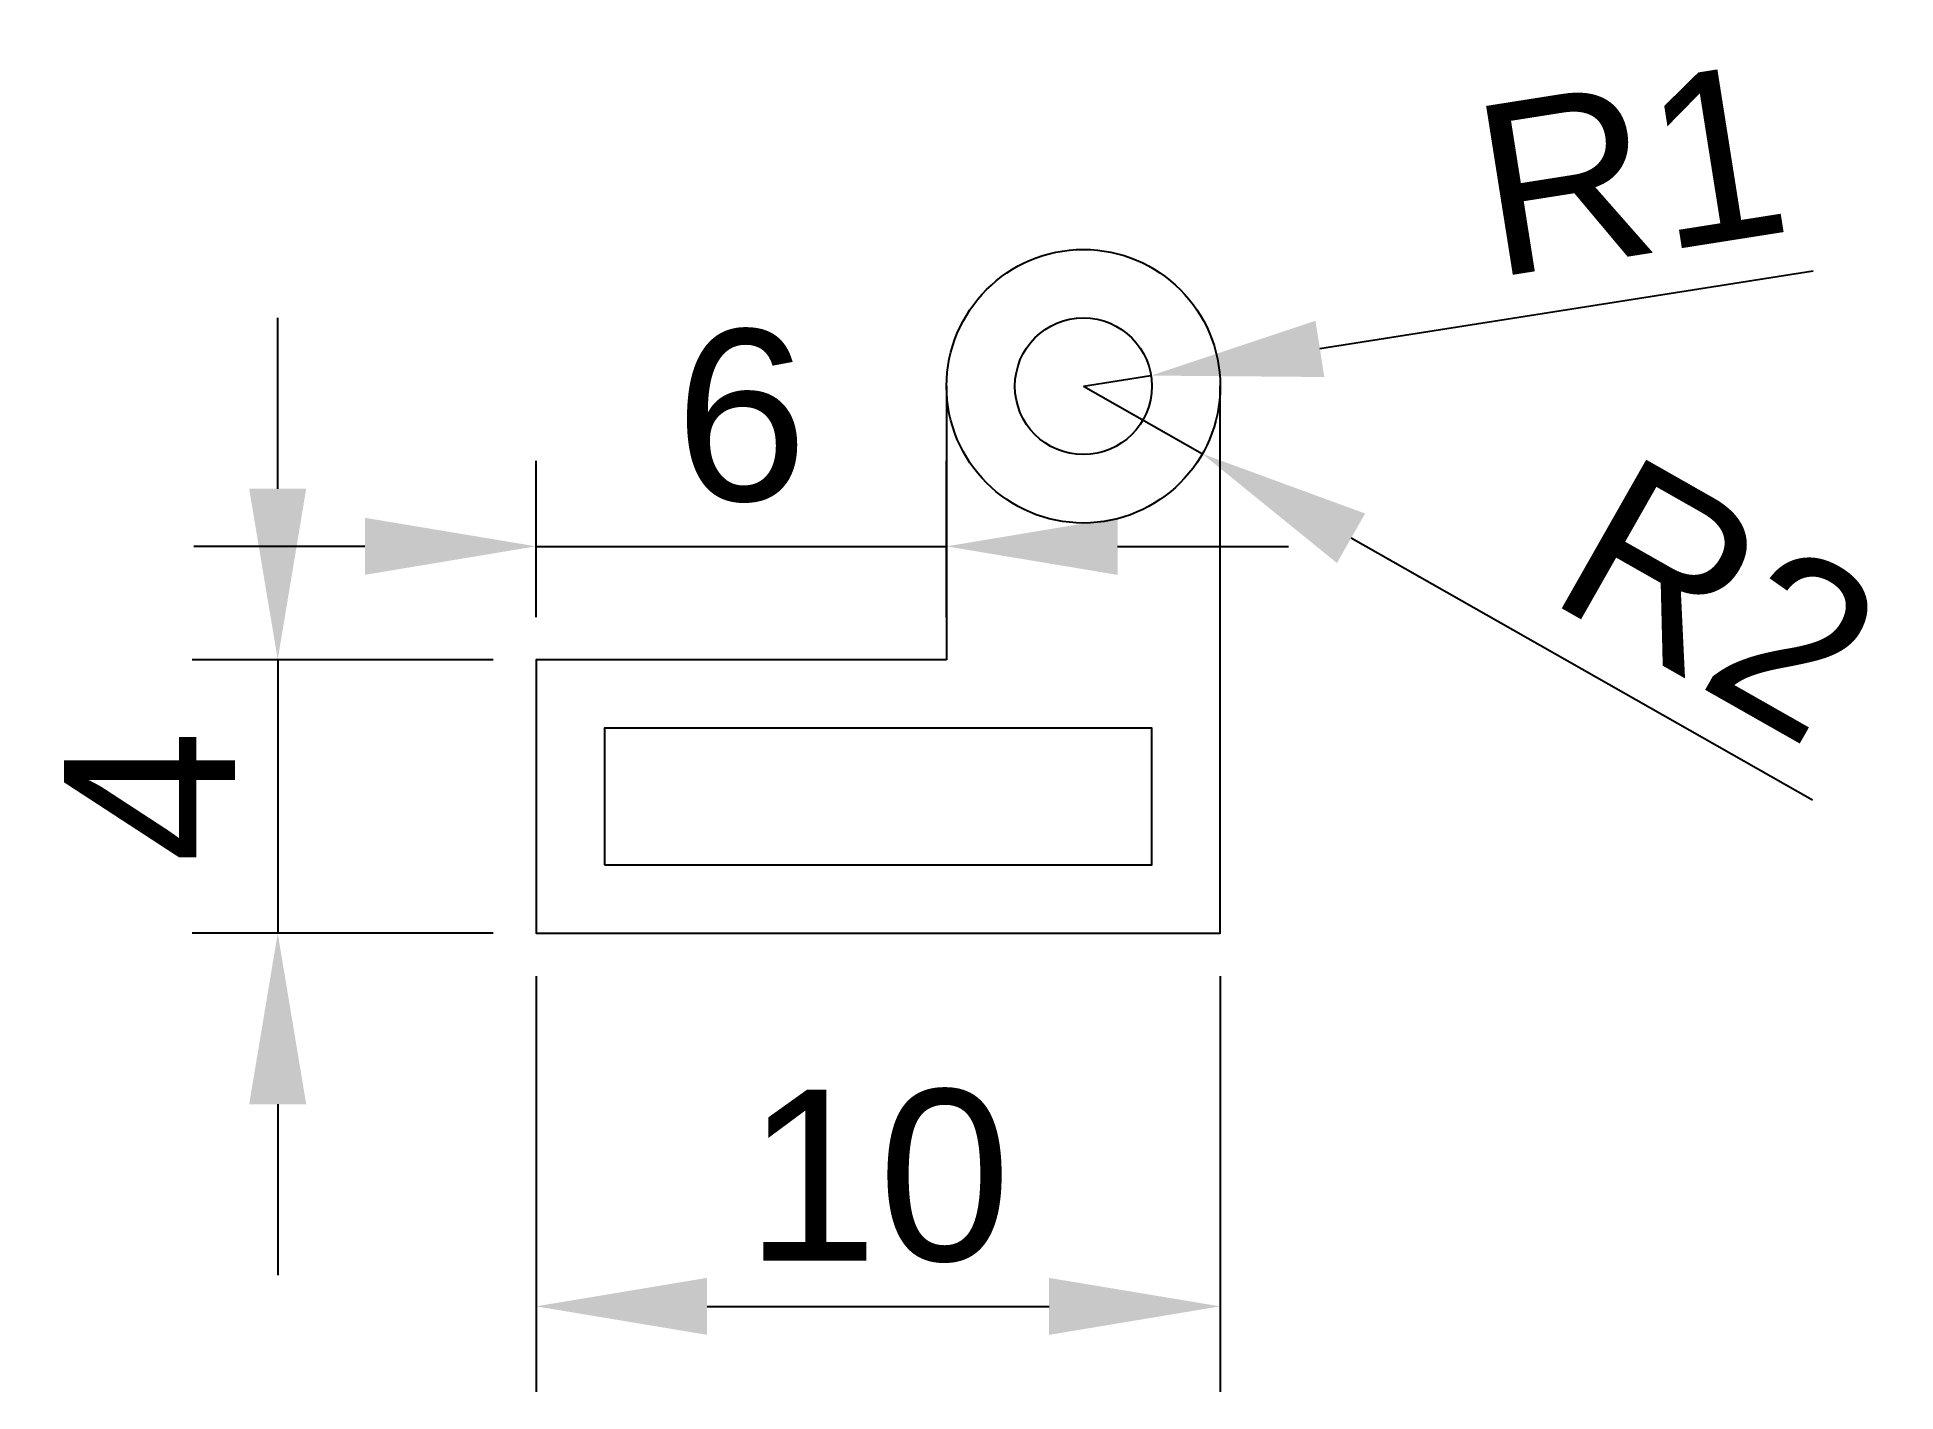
# Model space of a CAD drawing. Header units: millimetres. Extents: x 2982.7 to 3009.9, y 1733.4 to 1753.2.
import ezdxf

# ---------------------------------------------------------------- set-up
doc = ezdxf.new("R2010")
doc.units = ezdxf.units.MM
doc.styles.get("Standard").update_dxf_attribs({"font": 'arial.ttf'})
doc.dimstyles.new('ISO-25', dxfattribs={"dimtxt": 2.5, "dimasz": 2.5, "dimexe": 1.25, "dimexo": 0.625, "dimtad": 1, "dimtxsty": 'Standard', "dimcen": 2.5, "dimadec": 0, "dimazin": 0, "dimtfac": 1, "dimtmove": 0, "dimatfit": 3, "dimfxl": 1, "dimarcsym": 0})

# ---------------------------------------------------------------- blocks, each defined once
blk = doc.blocks.new('*D6')
at = {"color": 0, "lineweight": -2, "transparency": 16777216}
for p, q in [((2990.005, 1739.504), (2990.005, 1733.424)), ((3000.005, 1739.504), (3000.005, 1733.424)), ((2992.505, 1734.674), (2997.505, 1734.674))]:
    blk.add_line(p, q, dxfattribs=at)
at = {"color": 0, "transparency": 16777216}
for points in [[(2992.505, 1735.09), (2992.505, 1734.257), (2990.005, 1734.674)], [(2997.505, 1735.09), (2997.505, 1734.257), (3000.005, 1734.674)]]:
    blk.add_solid(points, dxfattribs=at)
at = {"layer": 'Defpoints', "color": 0, "transparency": 16777216}
for p in [(2990.005, 1740.129), (3000.005, 1740.129), (3000.005, 1734.674)]:
    blk.add_point(p, dxfattribs=at)
at = {"color": 0, "transparency": 16777216, "insert": (2995.005, 1736.575), "char_height": 2.5, "attachment_point": 5}
blk.add_mtext('10', dxfattribs=at)
blk = doc.blocks.new('*D7')
at = {"color": 0, "lineweight": -2, "transparency": 16777216}
for p, q in [((2986.23, 1746.629), (2986.23, 1749.129)), ((2989.38, 1744.129), (2984.98, 1744.129)), ((2986.23, 1744.129), (2986.23, 1740.129)), ((2989.38, 1740.129), (2984.98, 1740.129)), ((2986.23, 1737.629), (2986.23, 1735.129))]:
    blk.add_line(p, q, dxfattribs=at)
at = {"color": 0, "transparency": 16777216}
for points in [[(2985.813, 1746.629), (2986.646, 1746.629), (2986.23, 1744.129)], [(2985.813, 1737.629), (2986.646, 1737.629), (2986.23, 1740.129)]]:
    blk.add_solid(points, dxfattribs=at)
at = {"layer": 'Defpoints', "color": 0, "transparency": 16777216}
for p in [(2990.005, 1744.129), (2986.23, 1740.129), (2990.005, 1740.129)]:
    blk.add_point(p, dxfattribs=at)
at = {"color": 0, "transparency": 16777216, "insert": (2984.355, 1742.129), "char_height": 2.5, "attachment_point": 5, "rotation": 90}
blk.add_mtext('4', dxfattribs=at)
blk = doc.blocks.new('*D8')
at = {"color": 0, "lineweight": -2, "transparency": 16777216}
for p, q in [((2990.005, 1744.754), (2990.005, 1747.038)), ((2996.005, 1744.754), (2996.005, 1747.038)), ((2987.505, 1745.788), (2985.005, 1745.788)), ((2990.005, 1745.788), (2996.005, 1745.788)), ((2998.505, 1745.788), (3001.005, 1745.788))]:
    blk.add_line(p, q, dxfattribs=at)
at = {"color": 0, "transparency": 16777216}
for points in [[(2987.505, 1746.205), (2987.505, 1745.371), (2990.005, 1745.788)], [(2998.505, 1746.205), (2998.505, 1745.371), (2996.005, 1745.788)]]:
    blk.add_solid(points, dxfattribs=at)
at = {"layer": 'Defpoints', "color": 0, "transparency": 16777216}
for p in [(2996.005, 1745.788), (2990.005, 1744.129), (2996.005, 1744.129)]:
    blk.add_point(p, dxfattribs=at)
at = {"color": 0, "transparency": 16777216, "insert": (2993.005, 1747.689), "char_height": 2.5, "attachment_point": 5}
blk.add_mtext('6', dxfattribs=at)
blk = doc.blocks.new('*D9')
at = {"color": 0, "lineweight": -2, "transparency": 16777216}
for p, q in [((3008.671, 1749.814), (3001.462, 1748.675)), ((2998.005, 1748.129), (2998.993, 1748.285))]:
    blk.add_line(p, q, dxfattribs=at)
at = {"color": 0, "transparency": 16777216}
blk.add_solid([(3001.397, 1749.087), (3001.527, 1748.264), (2998.993, 1748.285)], dxfattribs=at)
at = {"layer": 'Defpoints', "color": 0, "transparency": 16777216}
for p in [(2998.005, 1748.129), (2998.993, 1748.285)]:
    blk.add_point(p, dxfattribs=at)
at = {"color": 0, "transparency": 16777216, "insert": (3006.008, 1751.297), "char_height": 2.5, "attachment_point": 5, "rotation": 8.9772}
blk.add_mtext('R1', dxfattribs=at)
blk = doc.blocks.new('*D10')
at = {"color": 0, "lineweight": -2, "transparency": 16777216}
for p, q in [((2998.005, 1748.129), (2999.744, 1747.141)), ((3008.661, 1742.074), (3001.917, 1745.906))]:
    blk.add_line(p, q, dxfattribs=at)
at = {"color": 0, "transparency": 16777216}
blk.add_solid([(3002.123, 1746.268), (3001.711, 1745.544), (2999.744, 1747.141)], dxfattribs=at)
at = {"layer": 'Defpoints', "color": 0, "transparency": 16777216}
for p in [(2998.005, 1748.129), (2999.744, 1747.141)]:
    blk.add_point(p, dxfattribs=at)
at = {"color": 0, "transparency": 16777216, "insert": (3007.305, 1745.007), "char_height": 2.5, "attachment_point": 5, "rotation": 330.3935}
blk.add_mtext('R2', dxfattribs=at)

msp = doc.modelspace()

# ---------------------------------------------------------------- linework, layer by layer
for p, q in [((2996.005, 1748.129), (2996.005, 1744.129)), ((3000.005, 1744.129), (3000.005, 1748.129))]:
    msp.add_line(p, q)
msp.add_lwpolyline([(2996.005, 1744.129), (2990.005, 1744.129), (2990.005, 1740.129), (3000.005, 1740.129), (3000.005, 1744.129)])
msp.add_lwpolyline([(2991.005, 1741.129), (2999.005, 1741.129), (2999.005, 1743.129), (2991.005, 1743.129)], close=True)
for radius in [2, 1]:
    msp.add_circle((2998.005, 1748.129), radius)

# ---------------------------------------------------------------- dimensions: what is measured, and where the dimension line sits
for mpoint, picture, middle in [((2998.993, 1748.285), '*D9', (3006.008, 1751.297)), ((2999.744, 1747.141), '*D10', (3007.305, 1745.007))]:
    dim = msp.add_radius_dim(center=(2998.005, 1748.129), mpoint=mpoint, dimstyle='ISO-25')
    dim.commit()
    dim.dimension.update_dxf_attribs({"geometry": picture, "text_midpoint": middle})
for base, p1, p2, picture, middle in [((2996.005, 1745.788), (2990.005, 1744.129), (2996.005, 1744.129), '*D8', (2993.005, 1747.689)), ((3000.005, 1734.674), (2990.005, 1740.129), (3000.005, 1740.129), '*D6', (2995.005, 1736.575))]:
    dim = msp.add_linear_dim(base=base, p1=p1, p2=p2, dimstyle='ISO-25')
    dim.commit()
    dim.dimension.update_dxf_attribs({"geometry": picture, "text_midpoint": middle})
dim = msp.add_linear_dim(base=(2986.23, 1740.129), p1=(2990.005, 1744.129), p2=(2990.005, 1740.129), angle=90, dimstyle='ISO-25')
dim.commit()
dim.dimension.update_dxf_attribs({"geometry": '*D7', "text_midpoint": (2984.355, 1742.129)})

doc.saveas('drawing.dxf')
